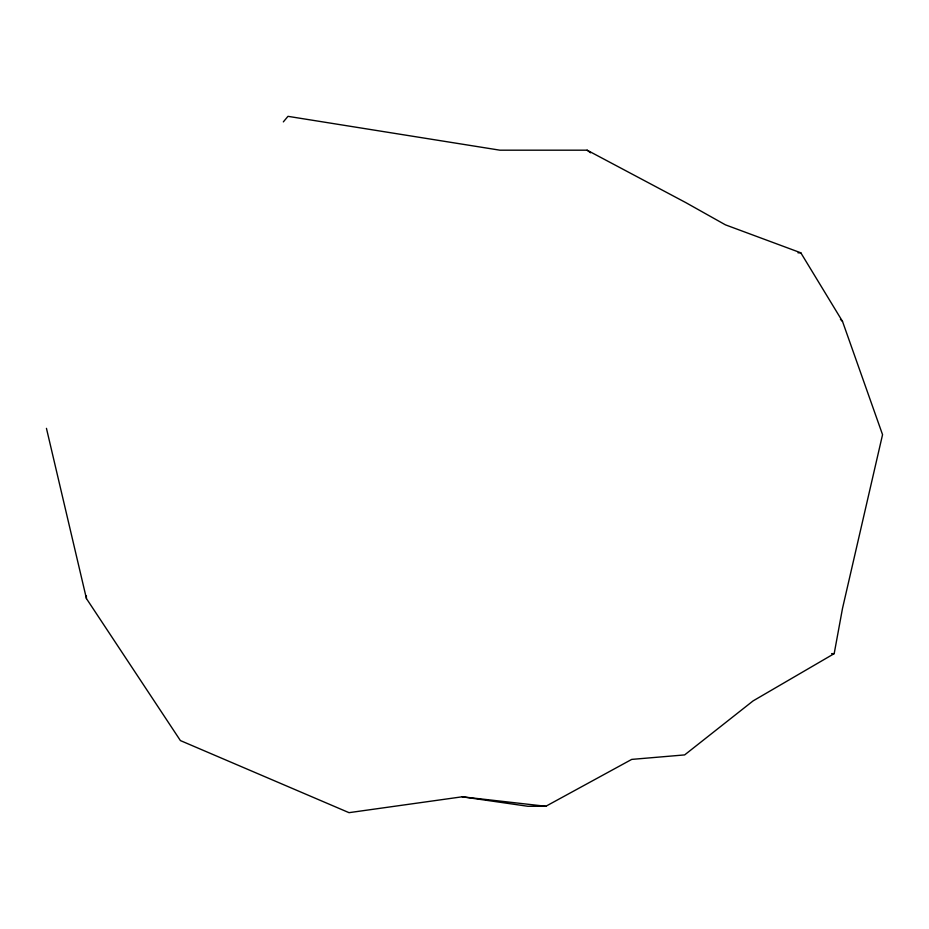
<?xml version="1.0" encoding="UTF-8"?>
<svg xmlns="http://www.w3.org/2000/svg" width="929" height="929" viewBox="0 0 929 929"><rect width="100%" height="100%" fill="white"/><g stroke="black" fill="none" stroke-linecap="round" stroke-linejoin="round"><path stroke-width="1.39" d="M46.45 428.35L86.432 598.566L180.4 740.576L349.025 812.666L462.166 796.803L527.893 806.279L545.834 806.279L631.72 759.399L684.65 754.905L753.082 700.907L834.184 653.644L842.498 608.437L882.55 434.667L842.498 321.376L800.821 252.816L725.41 224.83L685.788 202.603L587.116 150.184L499.895 150.184L287.978 116.334L283.333 121.896M798.011 252.816L800.821 252.816M831.583 653.644L834.184 653.644M462.166 796.803L545.834 806.279M587.116 150.184L590.577 152.809M840.443 319.355L842.498 321.376M86.351 595.675L86.432 598.566"/></g></svg>
